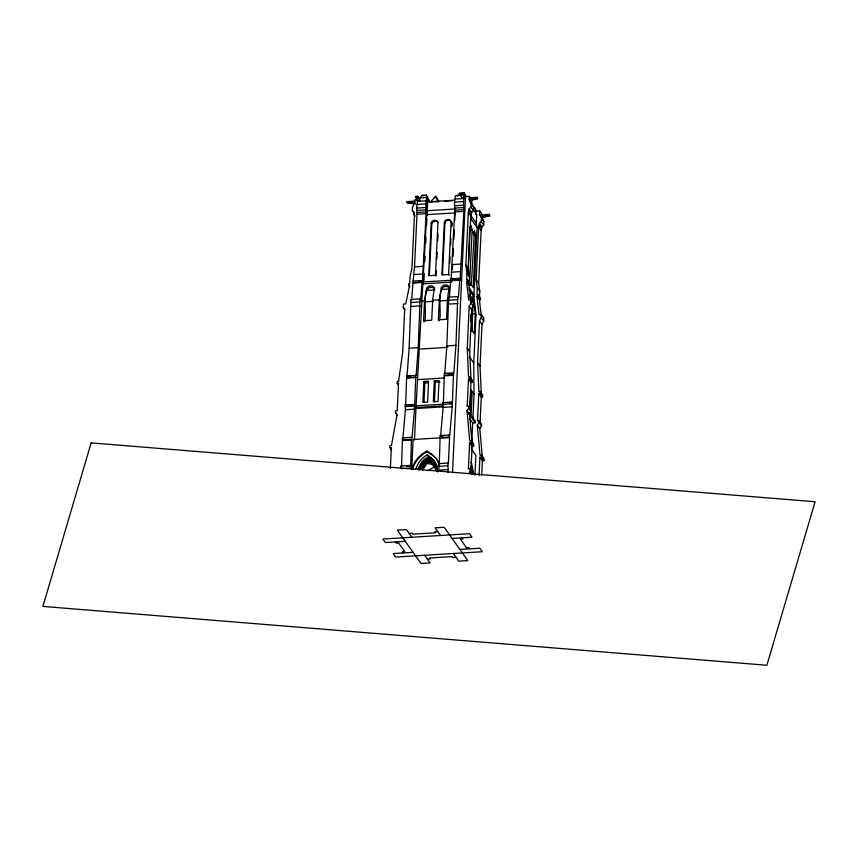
<?xml version="1.0" encoding="UTF-8"?>
<svg xmlns="http://www.w3.org/2000/svg" width="858" height="858" viewBox="0 0 858 858"><rect width="100%" height="100%" fill="white"/><g stroke="black" fill="none" stroke-linecap="round" stroke-linejoin="round"><path stroke-width="1.29" d="M468.028 273.391L469.734 226.984M469.648 282.475L472.125 229.89L471.085 225.6L470.281 227.306M471.396 284.931L473.23 287.527L475.718 234.942L474.442 230.62L471.31 285.017M391.698 450.257L389.832 447.64L389.929 445.602L391.452 445.506L397.029 414.907L395.517 412.537L395.592 410.843L397.222 410.746L398.52 383.311L397.222 383.397L397.318 381.36L398.605 381.274L402.692 352.155L404.665 310.403L403.26 307.175L403.399 304.118L405.673 303.979L409.631 285.274L408.665 285.339L408.74 283.633L409.716 283.58L410.038 276.791L411.937 268.479L414.425 215.851L413.964 212.258L412.323 210.703L412.494 207.121L414.768 203.046L414.929 199.742L417.46 199.582M390.369 468.457L391.355 447.544L389.832 447.64M415.411 203.957L407.732 203.089L407.089 202.177L407.11 201.598L414.864 201.115M407.732 203.089L407.11 201.598M401.04 465.948L400.911 468.661L410.006 468.103L410.135 465.39L401.04 465.948L401.544 466.666L402.456 437.902L411.55 437.344L411.969 437.923L414.532 409.169L414.285 404.386L405.191 404.944L405.437 409.738L402.874 438.481L402.456 437.902M405.191 404.944L405.641 405.566L406.671 375.611L416.119 375.547L418.221 347.64L420.066 298.906L410.982 299.463L409.137 348.198L407.024 376.104L410.918 375.868M418.586 280.995L422.49 280.759L413.127 280.941L414.521 266.892L416.999 214.264L416.613 208.076L417.535 201.351L415.508 196.439L417.867 196.3L419.98 199.271L419.894 201.201L417.867 196.3M410.982 299.463L411.604 300.343L413.127 280.941M406.746 466.344L410.639 466.109L411.55 437.344M414.285 404.386L414.725 405.008L415.765 375.053M411.668 469.798L413.106 439.521L440.422 437.837M414.457 440.015L415.948 408.526L415.336 405.855L442.653 404.182M454.708 200.171L427.391 201.855L416.023 406.831L415.336 405.855M420.066 298.906L420.688 299.785L422.222 280.384M422.49 280.759L426.094 213.706L425.868 203.936L426.78 197.479L417.685 198.048M423.981 280.351L424.302 273.488M424.871 261.626L425.118 256.274M425.74 243.146L426.008 237.537M426.565 225.493L426.887 218.811M427.166 212.966L427.82 198.949L426.297 195.056L422.05 195.324L419.562 198.466M423.584 320.699L424.528 300.783L426.619 288.224L428.592 286.24L431.638 285.746L433.88 287.044L434.191 288.535L432.668 300.279L431.735 320.206L423.584 320.699L424.324 321.739C427.97 317.621 419.465 280.781 434.598 288.385M435.478 275.332L437.955 222.748C437.741 218.983 431.435 219.712 431.22 223.166L428.743 275.74L435.478 275.332L436.036 276.115L436.282 270.86M423.873 381.478L422.887 402.402L427.606 402.102L428.582 381.188L423.873 381.478L424.882 382.904L423.959 402.52M429.365 275.214L431.778 223.949C432.078 221.096 436.39 219.916 438.127 222.19M436.84 259.03L437.151 252.456M437.709 240.626L438.02 234.052M434.309 380.834L433.322 401.759L438.041 401.469L439.028 380.544L434.309 380.834L435.328 382.26L434.395 401.876M438.406 319.787L439.339 299.871L441.43 287.312L443.404 285.328L446.45 284.835L448.691 286.132L449.002 287.623L447.49 299.367L446.546 319.294L438.406 319.787L439.135 320.828C442.782 316.709 434.287 279.869 449.42 287.462M448.605 274.517L451.094 221.943C450.879 218.168 444.562 218.897 444.358 222.361L441.87 274.935L448.605 274.517L449.163 275.311M442.492 274.41L444.916 223.144C446.181 217.439 455.03 221.117 451.458 226.673M447.844 463.063L448.08 469.562L438.985 470.12L438.749 463.631L447.844 463.063L448.359 463.781L449.581 437.644L449.27 435.017L440.175 435.574L439.264 464.339M443.189 436.003L440.594 436.164L443.157 407.411L442.91 402.627L451.994 402.059L452.445 402.692L449.849 402.852M442.91 402.627L443.35 403.249L444.39 373.284L453.828 373.219L455.941 345.324L457.786 296.589L448.691 297.147L446.846 345.881L444.744 373.788L444.39 373.284M449.721 263.481L450.032 256.907M450.589 245.077L450.9 238.503M447.35 319.015L447.468 316.398M448.208 300.708L447.49 299.367M452.552 472.05L465.54 196.621L464.5 195.163L463.577 201.609L463.803 211.39L460.199 278.432L450.847 278.614L449.442 296.686M453.71 278.829L451.104 278.989L454.719 211.947L454.493 202.166L455.405 195.721L460.596 195.399M452.434 269.616L452.616 265.658M453.056 256.424L453.432 248.509M453.861 239.285L454.3 230.051M454.729 220.817L455.105 212.902L426.49 214.672L427.048 215.455M461.979 198.606L459.952 193.704L462.312 193.554L464.435 196.536M447.951 472.232L448.08 469.562M449.27 435.017L449.678 435.607L452.241 406.853L451.994 402.059M452.445 402.692L453.474 372.726M455.244 199.024L464.339 198.466L462.312 193.554M457.786 296.589L458.408 297.458L459.931 278.056M470.034 285.21L467.546 281.703L466.57 281.767L469.058 285.264L470.034 285.21L470.109 283.505L467.621 280.008L466.655 280.073L466.977 273.284L465.84 265.154L468.329 212.527L469.133 208.859L470.924 207.1L471.096 203.518L469.187 199.689L469.347 196.385L465.54 196.621L464.017 192.739L459.759 192.996L457.271 196.139M467.546 281.703L467.621 280.008M468.114 273.305L470.806 216.034L471.621 212.355L469.133 208.859M471.621 212.355L473.412 210.596L473.573 207.014L471.675 203.196L471.825 199.893M465.84 265.154L468.329 268.651L469.465 276.78L469.144 283.569L470.109 283.505M472.265 382.421L469.776 378.925L468.479 379L470.967 382.507L472.265 382.421L472.361 380.384L469.873 376.887L468.575 376.973L467.235 348.187L469.197 306.424L470.913 303.013L471.063 299.957L468.779 300.096L466.57 281.767M470.602 321.342L470.913 314.704M475.729 213.739L475.847 211.132L474.324 207.25L476.63 211.186M471.01 379.161L469.712 351.683L471.685 309.92L473.401 306.51L473.541 303.453L471.063 299.957M469.83 200.6L477.638 198.788L477.027 197.286L469.272 197.769M468.479 379L467.192 406.435L468.822 406.327L471.299 409.834L471.224 411.529L469.476 414.092L472.072 442.878M472.887 418.65L474.045 394.047L473.745 362.934L476.008 314.8L473.852 296.707L477.112 227.52L476.297 223.241L476.716 214.382L473.155 209.373M477.638 198.788L477.027 197.286M471.771 331.242L472.018 326.008M472.329 319.466L472.275 311.282M469.776 378.925L469.873 376.887M472.672 307.003L472.114 330.555L474.345 333.687L475.278 313.771L473.777 300.643L471.964 296.46L472.168 302.166M473.616 446.128L471.139 442.631L469.605 442.717L472.093 446.224L473.616 446.128L473.713 444.09L471.235 440.594L469.701 440.68L466.999 410.596L468.736 408.033L468.822 406.327M469.734 408.623L470.967 382.507M469.937 410.167L470.795 391.859L472.082 393.672L471.096 414.596L469.809 412.784M480.341 299.721L477.852 296.224L476.887 296.278L479.375 299.774L480.341 299.721L480.426 298.026L477.938 294.519L476.962 294.584L477.284 287.795L476.158 279.665L478.635 227.048L479.44 223.37L481.231 221.611L481.402 218.029L479.504 214.21L479.654 210.907L475.847 211.132M469.605 442.717L468.371 468.865L470.238 468.747L472.726 472.243L472.64 474.056M489.789 215.884L489.178 214.393L481.435 214.875L481.338 216.795L489.146 214.983L489.789 215.884L481.981 217.707L479.504 214.21M477.852 296.224L477.938 294.519M471.139 442.631L471.235 440.594M480.426 298.026L479.45 298.08L479.772 291.291L478.646 283.172L481.124 230.545L481.928 226.866L479.44 223.37M468.768 473.584L470.109 471.471L470.238 468.747M471.45 449.12L471.643 445.141M471.761 442.492L472.683 422.93L469.841 418.929M470.924 471.053L472.093 446.224M481.928 226.866L483.719 225.107L483.891 221.525L481.981 217.707M482.571 396.932L480.083 393.436L478.796 393.522L481.284 397.018L482.571 396.932L482.668 394.894L480.18 391.398L478.893 391.484L477.541 362.698L479.515 320.935L481.231 317.524L481.37 314.468L479.096 314.607L476.887 296.278M472.683 422.93L475.214 422.779L475.289 421.074L469.605 413.073M474.946 475.193L475.879 455.448L471.61 449.442M478.796 393.522L477.498 420.946L479.129 420.838L481.617 424.345L481.531 426.04L479.794 428.603L482.389 457.389M481.317 393.672L480.03 366.194L482.003 324.431L483.708 321.021L483.858 317.964L481.37 314.468M480.083 393.436L480.18 391.398M483.933 460.639L481.445 457.142L479.922 457.239L482.411 460.735L483.933 460.639L484.03 458.601L481.542 455.105L480.019 455.201L477.305 425.107L479.054 422.544L479.129 420.838M489.146 214.983L489.178 214.393M480.051 423.133L481.284 397.018M479.054 475.536L479.922 457.239M481.445 457.142L481.542 455.105M481.724 475.107L482.411 460.735M412.258 468.254C414.339 460.757 420.034 454.665 426.823 451.083L432.325 454.547L435.735 458.129M412.709 468.876C414.779 461.379 420.484 455.298 427.273 451.716L434.33 456.585M417.696 469.272C423.198 457.657 430.501 451.319 437.323 466.42M418.661 469.455L422.565 462.902L428.335 457.882L434.062 462.966M419.122 470.109L423.026 463.556L428.796 458.537L432.85 461.647M434.974 197.876L435.735 196.225L437.837 201.104A13.331 5.942 -75.8 0 1 437.934 201.834M420.763 468.64L423.788 464.006L428.732 459.588L434.727 465.519M421.224 469.283L424.249 464.65L429.193 460.242L432.539 462.891M422.115 469.53C424.302 465.165 429.815 457.067 433.354 465.347M422.576 470.173C424.549 467.46 428.582 458.451 432.239 464.124M427.992 470.731L435.296 466.237M437.473 471.61C437.451 464.736 433.247 458.322 427.295 455.04C422.415 457.282 418.382 462.269 416.355 467.385A20.817 18.533 -35.4 0 0 415.765 469.208M470.763 462.687L471.374 462.398L473.455 472.737M471.675 203.196L469.187 199.689L476.994 197.876M471.181 301.973L473.906 301.512M415.476 197.029L417.835 196.879M459.931 194.283L462.29 194.144M417.213 200.901L419.573 200.751M461.658 198.155L464.017 198.016M417.535 201.351L426.63 200.783M407.089 202.177L414.768 203.046M430.266 202.091L439.371 201.533M444.583 201.212L452.391 200.729M416.774 204.494L425.868 203.936M454.493 202.166L463.577 201.609M416.613 208.076L425.697 207.507M454.322 205.748L463.417 205.191M416.999 210.392L426.094 209.824M454.708 208.065L463.803 207.507M426.973 210.714L455.587 208.955M416.902 212.505L425.986 211.947M454.611 210.189L463.706 209.631M416.999 214.264L426.094 213.706M454.719 211.947L463.803 211.39M475.697 214.436L476.716 214.382M470.077 230.019L472.125 229.89M475.718 234.942L473.67 235.071L473.112 231.456M414.521 266.892L423.605 266.334M452.23 264.564L461.325 264.007M413.717 274.528L422.812 273.97M451.426 272.201L460.521 271.643M413.052 282.636L422.147 282.078M423.316 281.928L459.856 279.762M413.32 283.011L422.404 282.454M451.029 280.695L460.124 280.126M423.219 283.859L451.844 282.089M434.909 289.875L427.166 290.347L426.437 289.007M449.731 288.964L441.988 289.436L441.259 288.095M421.535 300.965L424.528 300.783L425.268 301.823L433.408 301.319M432.668 300.279L439.339 299.871L440.079 300.911L448.219 300.407M410.832 302.52L419.927 301.962M448.552 300.203L457.636 299.635M411.1 306.445L420.195 305.877M448.82 304.118L457.904 303.56M472.586 313.931L475.278 313.771L476.008 314.8M409.137 348.198L418.221 347.64M446.846 345.881L455.941 345.324M419.262 349.109L447.887 347.34M447.34 373.627L452.531 373.305M406.574 377.649L415.669 377.091M444.294 375.321L453.378 374.764M406.928 378.142L416.023 377.584M444.648 375.825L453.732 375.257M417.31 379.644L444.626 377.96M424.882 382.904L428.421 382.679M435.328 382.26L440.036 381.971M471.063 380.469L472.361 380.384M481.381 394.98L482.668 394.894M408.236 405.416L412.13 405.169M405.115 406.638L414.2 406.081M442.825 404.322L451.919 403.764M415.251 407.561L442.578 405.877M415.948 408.526L443.264 406.853M405.437 409.738L414.532 409.169M443.157 407.411L452.241 406.853M402.359 439.94L411.454 439.371M440.079 437.612L449.174 437.054M402.777 440.519L411.872 439.961M440.497 438.202L449.581 437.644M438.62 466.344L447.715 465.787M409.148 533.419L412.28 533.226L412.955 534.169L435.306 532.797L434.631 531.853L437.762 531.66M405.266 541.312L385.339 542.546L382.861 539.038L469.498 533.708L471.986 537.205L452.069 538.427M413.084 552.327L393.168 553.549L395.656 557.057L482.303 551.715L479.815 548.219L459.899 549.442M427.391 559.094L430.523 558.901L429.858 557.957L452.209 556.585L452.874 557.528L456.016 557.335M422.05 195.324L424.217 195.871M426.276 463.041L433.826 464.961M435.296 457.507L436.979 459.781M433.601 462.323L436.819 467.46M433.247 463.513L436.347 468.468M432.893 464.704L434.341 466.655M469.347 196.385L470.581 198.144M479.654 210.907L482.142 214.403M481.435 214.875L482.078 215.776M470.356 199.624L470.999 200.525M482.507 216.731L483.151 217.632M464.017 192.739L466.312 196.675M471.096 203.518L473.573 207.014M481.402 218.029L483.891 221.525M470.924 207.1L473.412 210.596M481.231 221.611L483.719 225.107M459.952 193.704L461.368 195.688M469.026 210.982L471.514 214.479M479.343 225.493L481.831 228.989M470.602 215.229L476.297 223.241M468.329 212.527L470.806 216.034M478.635 227.048L481.124 230.545M470.71 218.5L477.112 227.52M451.094 221.943L451.651 222.726M426.297 195.056L430.308 202.445L426.78 197.479M444.358 222.361L444.916 223.144M476.158 279.665L478.646 283.172M415.508 196.439L417.621 199.421M466.977 273.284L469.465 276.78M477.284 287.795L479.772 291.291M431.22 223.166L431.778 223.949M413.599 203.121L414.242 204.022M468.961 287.773L473.938 294.777M468.876 289.693L473.852 296.707M412.323 210.703L414.189 213.331M413.856 214.382L415.1 216.13M470.913 303.013L473.401 306.51M481.231 317.524L483.708 321.021M471.235 308.065L473.058 310.639M469.197 306.424L471.685 309.92M479.515 320.935L482.003 324.431M448.691 297.147L449.313 298.016M467.235 348.187L469.712 351.683M477.541 362.698L480.03 366.194M469.476 356.928L473.745 362.934M408.665 285.339L409.909 287.087M470.495 389.039L474.045 394.047M403.26 307.175L405.126 309.802M468.736 408.033L471.224 411.529M479.054 422.544L481.531 426.04M466.999 410.596L469.476 414.092M477.305 425.107L479.794 428.603M468.811 413.771L475.214 422.779M470.109 471.471L471.975 474.088M440.175 435.574L440.594 436.164M397.222 383.397L398.466 385.145M426.823 451.083L427.273 451.716M427.059 454.912L428.399 456.799M428.335 457.882L428.796 458.537M395.517 412.537L397.383 415.165M428.732 459.588L429.193 460.242M429.129 461.293L429.59 461.936M462.033 537.816L462.88 539.028L460.435 539.178L466.538 547.779L468.994 547.629L469.852 548.83M410.135 465.39L410.639 466.109M440.486 535.489L435.049 527.831L444.133 527.273L467.825 560.606L458.73 561.164L453.292 553.507M411.872 537.258L406.424 529.59L397.329 530.147L421.021 563.491L430.115 562.934L424.667 555.265M395.302 541.924L396.16 543.135L398.616 542.985L404.729 551.587L402.273 551.737L403.131 552.938M436.54 459.148L438.942 463.352M434.674 463.738L437.677 471.857M433.88 466.001L435.188 468.039M437.612 460.896L438.502 462.73M435.156 466.312L436.894 471.021M434.727 467.385L435.896 469.487M438.77 201.062L435.735 196.225L431.553 200.783A13.428 10.929 58.4 0 0 430.973 202.263M435.435 468.843L435.993 470.345M437.419 469.09L437.859 470.785M470.71 466.409L471.825 472.844M469.723 294.948L470.13 298.262M479.375 299.774L481.263 315.487M469.058 285.264L470.956 300.976M91.141 442.889L42.9 606.413L766.859 665.261L815.1 501.748L91.141 442.889"/></g></svg>
